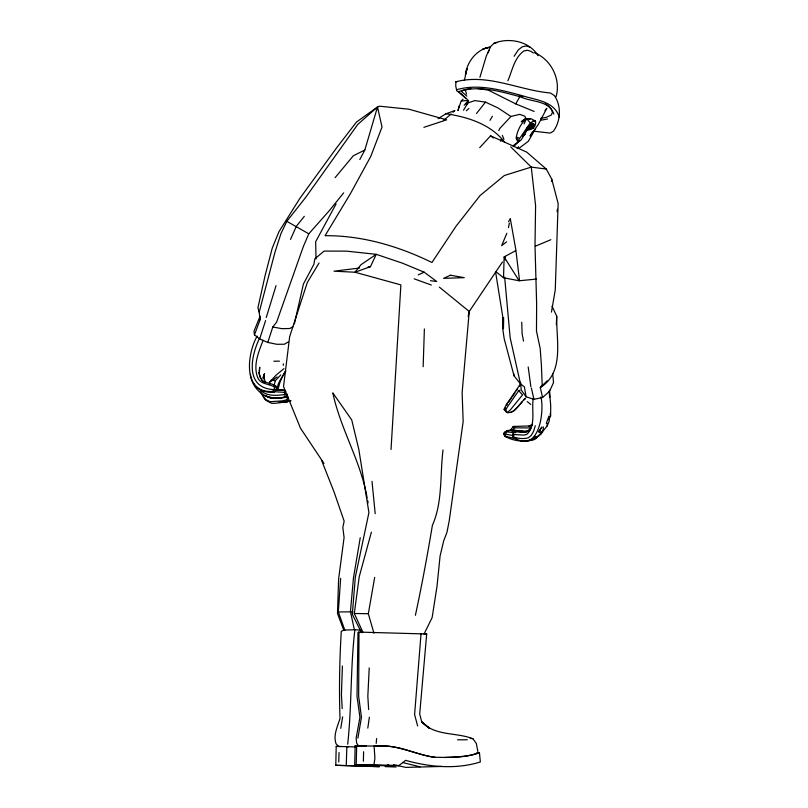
<?xml version="1.0" encoding="UTF-8"?>
<svg xmlns="http://www.w3.org/2000/svg" width="808" height="808" viewBox="0 0 808 808"><rect width="100%" height="100%" fill="white"/><g stroke="black" fill="none" stroke-linecap="round" stroke-linejoin="round"><path stroke-width="1.21" d="M527.604 128.22L529.836 127.341L529.836 126.684L528.937 126.573L526.907 128.179M316.009 258.984L315.675 241.703L336.088 203.899M421.816 721.867L429.533 728.281L421.746 721.948L419.706 713.979L426.685 634.007L358.984 632.088L358.641 696.122L361.459 717.231L357.883 738.189M503.626 317.615L503.424 328.785L503.455 321.13L495.556 271.69M533.644 131.189L550.147 133.088L553.349 131.29C560.813 121.069 561.58 106.111 554.399 95.576L550.369 92.991C518.898 90.264 487.961 73.275 455.853 81.79L455.762 86.224L456.803 90.91L459.762 92.546M388.547 764.489L386.689 765.792L354.702 764.711L355.166 745.804L386.022 746.239L385.345 746.208C402.667 746.36 418.1 755.51 435.138 757.217M354.702 764.711L356.217 764.57L356.681 745.673M363.378 761.207L363.61 751.753M502.909 317.605L502.616 328.018L504.212 338.845L514.039 375.861L520.463 383.82L524.412 386.901L526.038 396.789L533.947 399.314L542.612 397.465L549.662 391.153L553.541 382.517L552.682 373.68M536.472 279.083L519.12 280.77L503.525 277.75L504.121 256.944L515.544 250.722M505.131 260.014L505.242 256.348M338.744 761.954L339.047 752.511M341.461 746.541L336.209 746.4L335.774 765.307L346.248 765.58L346.844 746.683L356.076 746.966M423.15 366.711L424.382 328.977M533.3 398.152C531.24 409.898 536.391 425.543 526.685 434.512L523.503 435.108L513.423 434.441L512.898 436.774C538.229 455.035 544.632 413.746 540.986 396.94M342.39 666.024L341.43 694.658L342.198 708.606M391.032 449.47L400.879 284.901L354.934 272.225L333.987 271.185L359.51 268.034M369.226 667.913L367.832 696.183L368.63 709.586M556.328 324.614L556.732 316.211L552.026 306.252M263.125 340.279C258.641 352.036 252.894 365.075 257.722 377.649C260.499 384.638 269.054 383.487 274.427 387.022L274.286 389.466L272.619 391.405C242.097 393.476 247.218 353.631 257.126 336.098M344.854 630.23L338.33 611.949L340.653 578.316M443.036 449.955C439.875 474.902 442.834 501.869 432.401 525.321C427.361 555.419 421.837 585.457 415.393 615.302M524.806 440.815L527.159 441.178L533.967 439.714L541.057 433.482L547.127 425.988L547.309 423.402M361.014 630.159L354.884 629.765C350.349 667.842 351.854 706.263 347.692 744.219M421.039 633.613L414.605 714.565L417.635 725.968M376.215 743.35L376.629 738.482M464.337 80.457L467.014 68.7L465.418 74.518C467.085 61.57 476.973 48.864 490.355 47.066M277.841 390.042L280.154 381.558L284.769 372.054M557.126 211.676L557.369 209.282M276.932 390.405C277.225 383.032 282.164 377.073 285.86 371.034M551.47 181.477L551.733 179.053L546.259 169.054L526.786 152.156L490.577 135.845L479.72 147.672M263.852 378.76L264.479 373.862L263.135 376.972M463.489 110.221L467.923 102.929L468.216 100.626M362.843 632.098L354.298 613.474L359.227 576.76L371.387 532.119M367.802 728.109L369.367 717.201M356.217 764.57L373.932 764.802L374.902 758.197L374.094 745.895C394.93 743.804 413.666 753.723 433.573 757.237C448.834 757.51 464.994 757.985 479.467 752.834L480.346 761.954C456.126 769.559 429.816 767.176 405.616 760.338L399.011 765.54L386.689 765.792M551.46 312.1L555.258 289.951L558.146 203.535L551.733 179.053M340.764 728.301L342.653 716.837M360.247 537.724L353.46 577.942L350.44 611.636L354.419 629.876M259.186 370.549L259.762 367.236L259.358 373.508L260.509 377.791L262.62 381.184L264.539 382.376M373.942 633.25L368.327 613.737L374.69 577.346M556.096 96.647C561.065 79.194 551.167 59.489 534.482 52.661M508.454 227.603L509.373 223.069M265.59 320.574L259.691 338.936L267.771 342.441L276.78 344.289L284.365 344.238L288.153 342.016M468.155 316.382L469.246 311.474L502.475 261.974M294.375 323.897L303.394 284.062L313.888 264.317L314.817 258.863L324.109 251.086L346.46 251.137L376.245 254.328L402.495 263.186L424.17 272.185L436.704 281.497L430.452 280.709M532.24 125.331L532.704 123.301M458.045 110.332L461.095 101.121L463.014 99.182M458.005 110.534L459.207 105.858M265.61 382.457L263.58 377.306L264.479 373.862M274.104 385.285L275.397 380.548L280.8 374.922M479.912 77.326L486.386 55.803L489.355 49.934M359.802 159.56L364.832 150.005L377.508 106.999L379.538 106.191L408.858 109.191L446.642 119.837L423.887 127.331M500.627 141.107L501.192 139.218M266.256 317.483L276.053 285.658M535.31 425.745L533.583 431.331L531.28 435.371L528.351 437.815C523.301 439.188 517.776 438.522 512.898 436.774L513.221 432.462C518.251 430.129 523.655 432.421 528.816 430.957L530.523 429.412M250.389 374.306C252.227 390.628 268.741 402.839 284.608 396.738L285.224 394.748L284.285 392.314L272.346 391.607M267.771 342.441L272.811 326.988L276.619 322.109L303.384 246.44L308.787 233.815L329.169 210.848L343.663 192.87M514.858 438.532L515.08 437.845M549.117 419.665L550.5 415.726L550.147 413.646M546.349 423.321L548.955 416.08L549.117 421.372L547.127 425.988M507.879 80.76C512.302 70.579 514.312 57.711 523.938 50.924L527.472 50.268L530.917 51.308L533.421 53.035M259.691 338.936L254.459 334.876L260.075 319.746L260.065 316.251M259.54 338.239C249.783 358.54 245.167 390.052 276.376 389.618L276.306 386.446C272.215 382.952 266.286 383.598 262.085 380.326L259.944 376.972L258.701 372.135M526.957 128.462L529.836 127.341L530.593 125.331L531.967 126.139L532.735 125.543L531.179 122.998L532.795 124.705L531.916 126.119L532.795 124.705M506.727 405.414L507.505 403.465M259.631 317.322L253.975 331.32L254.459 334.876M506.828 233.26L501.657 245.662L506.576 241.834M466.66 104.727L468.054 101.465M518.231 140.582L530.341 122.776L533.492 121.23L535.613 121.927L535.361 120.978L531.098 118.766L526.594 118.544L525.099 118.624L521.241 121.806L526.594 118.544L530.321 119.14M529.078 128.846L531.856 128.3L533.896 126.371L534.371 124.361L532.977 123.412L530.583 124.311L521.251 139.824L519.766 140.986L517.15 140.814L517.11 137.249L519.271 138.239M290.506 239.4L296.273 226.422L304.313 216.322M531.29 425.917L529.563 429.624L527.058 431.846L524.139 432.411L516.383 431.826L513.221 432.462L513.423 434.441M487.668 53.035L490.739 46.47L494.001 43.309C508.99 37.158 529.503 41.238 538.047 55.712M370.448 266.69L376.245 254.328L360.994 264.701L354.934 272.225L370.448 266.69L368.014 266.994M260.368 391.92L264.721 399.061L270.084 401.707L282.406 400.869L286.658 399.809L287.86 397.263L287.345 395.213M530.856 428.513C523.342 436.754 510.565 425.069 503.606 433.492L504.778 436.138C515.706 442.562 531.765 443.612 541.138 433.694L543.36 429.028L543.259 426.897M546.259 169.054L531.27 167.105L504.384 175.488L480.104 195.526L455.975 226.321L431.937 262.489C398.768 246.258 362.216 235.391 325.058 235.694L350.278 193.92L370.821 156.308L382.022 127.028L377.508 106.999L357.732 124.462L305.656 197.425L286.82 221.321L280.921 233.684L275.023 251.995L259.196 312.191L260.075 319.746M524.038 123.907L526.594 118.544L529.654 122.19M498.788 130.593L499.809 128.492L510.929 116.463L519.746 114.352L524.857 116.211L526.26 119.382M424.099 633.927L432.129 617.605L437.017 586.234L440.087 555.995L443.683 540.895L446.996 532.139L449.208 520.908L463.166 421.544L462.125 392.688L469.246 311.474L439.33 287.103M466.256 104.939L468.064 101.293M525.442 398.324C519.726 402.889 515.868 413.171 507.333 412.656L505.677 410.08L507.131 407.333L518.696 390.698L519.948 390.203M508.565 221.715L510.282 218.534L515.868 249.884L519.443 279.932M535.654 128.452L528.371 141.259L518.807 148.45M528.028 127.381L523.544 134.694M525.907 129.532L529.947 129.129L527.068 129.947L525.907 129.532C531.31 131.209 536.956 126.533 535.361 120.978L532.967 120.564M477.548 88.496L488.264 90.102L515.696 103.878L519.837 96.657M531.916 126.119L532.644 124.887M489.981 120.342L492.415 116.261M532.422 132.017L530.028 136.027L538.36 124.371L546.824 108.242L544.996 110.666M538.724 432.179L541.885 427.028L539.502 430.411L540.865 431.24M516.352 390.86L517.645 388.88M514.11 56.277L518.342 49.854L522.322 46.773L526.149 46.005L529.826 47.036M512.373 396.789L515.029 392.829M512.403 431.522L511.222 429.331L513.211 426.462L529.725 425.937L532.523 424.089M517.16 148.632L518.504 146.703M511.222 429.331L512.706 430.129L514.322 427.826L529.907 427.957M515.464 432.694L505.162 431.785L506.121 434.27L504.778 436.138L516.302 438.956M519.605 386.002L520.928 384.184M510.929 116.463L498.001 107.939L485.477 102.131L476.518 113.474M508.212 402.515L511.706 397.768M528.785 125.866L530.583 124.311M525.675 131.26L527.008 129.593L529.947 129.129M335.098 177.669L353.338 155.752L364.832 150.005M525.513 131.371L527.008 129.593L525.362 131.411M520.312 384.164L506.172 404.828L504.091 409.353L506.424 412.171L507.333 412.656L510.535 409.676L522.564 394.849L518.696 390.698M505.616 432.28L507.05 430.614L512.807 430.543L521.837 431.947M464.196 105.192L468.519 100.374L461.812 100.97M522.301 401.758L514.05 410.727L510.777 412.464M269.569 384.659L269.539 382.285L275.871 375.336L283.972 368.61M505.333 408.03L504.091 409.353L505.677 410.08M524.099 399.889L525.523 398.415M526.594 118.544C520.726 123.432 517.342 130.724 516.11 138.168L516.726 139.39M547.157 380.81L540.279 387.547L542.612 397.465M513.625 146.591L519.968 140.461L512.999 145.834M525.614 131.31L527.068 129.947M451.207 113.958L443.976 120.059M453.036 112.272L454.864 110.595L445.955 113.777L438.057 118.665M542.724 431.997L535.26 438.865L529.301 440.33M466.337 110.767L468.903 108.494M532.573 438.966L535.805 436.259M262.691 378.013L263.58 377.306M377.508 106.999L356.51 122.028L336.552 147.935L299.96 198.223L278.942 231.714L272.266 248.107L265.196 275.205L257.944 307.656L259.004 311.959M269.539 382.285L277.073 376.942M532.462 424.867L530.826 426.018L528.806 426.22M477.376 753.066C467.276 757.116 455.661 756.803 444.854 757.54M284.285 392.314L285.769 391.365M522.443 136.39L523.695 135.603M506.939 430.735L503.606 433.492L506.364 437.239M529.836 127.341L531.967 126.139L530.21 126.25L531.29 126.482L530.593 125.331M532.644 126.472L533.502 126.018L531.856 128.3L530.109 126.997M292.93 326.816L289.769 328.502L281.901 328.674L272.811 326.988M418.291 274.861L424.17 272.185M535.714 246.056L550.854 239.703M466.388 89.213L462.105 90.668L461.822 91.819L466.852 96.112M467.923 102.929L474.862 100.596L485.477 102.131M274.427 387.022L276.306 386.446L275.69 386.83L273.538 385.315M456.571 89.739C478.235 83.416 501.283 90.072 522.392 95.718C535.967 100.192 554.237 100.909 559.257 117.12M287.234 394.142C277.78 395.556 265.458 397.304 258.924 388.517M279.326 402.384C308.515 397.647 274.346 404.555 271.326 403.182L265.832 400.273L263.317 395.9M488.648 47.48L482.881 49.015L490.466 47.056M358.984 632.088L358.005 632.351L357.005 696.294L359.934 717.302L356.116 738.28L356.712 743.34L358.611 745.895L366.388 745.804M494.001 43.309L497.344 42.481M286.87 395.395L286.961 396.809C279.942 398.677 272.054 398.536 265.347 395.607M540.734 118.392L546.147 117.372L551.137 115.15L552.5 112.433L551.329 109.373L548.743 106.141L545.329 103.828M540.774 120.23L547.582 118.988M467.519 89.032L470.892 88.486M441.814 766.438L405.959 767.398L393.425 764.772M424.271 634.209L426.685 634.007M370.67 765.57L358.005 765.954M455.853 81.79L457.106 81.689M287.86 397.263L270.973 398.415L266.286 396.364M338.33 611.949L352.823 611.828M354.884 629.765L344.228 630.038L341.279 631.27C339.572 660.338 338.996 689.446 340.017 718.484C337.562 726.533 333.027 735.33 336.057 743.804L338.704 746.481M527.382 431.512L512.706 430.129M530.816 124.109L531.704 124.099L532.735 125.543L531.583 125.674M273.831 361.206L279.437 361.166M457.581 739.805L467.327 739.754M507.05 430.614L513.252 430.179L526.018 431.937M354.298 613.474L368.327 613.737M276.427 389.719L285.375 390.618M279.103 402.142L284.032 402.243L289.052 401.192L285.85 402.475L279.921 402.334M270.902 380.416L275.397 380.548L272.033 380.083M339.229 746.461L348.45 746.744M373.932 764.802L399.011 765.54M275.881 389.739L283.558 389.911L285.547 390.618M284.608 396.738L286.961 396.809M346.248 765.58L379.386 766.671L335.774 765.307M385.163 766.61L396.092 766.994M336.209 746.4L338.441 746.481M355.166 745.804L358.51 746.006M445.955 113.777C467.499 116.837 491.092 124.321 504.748 142.359M470.226 738.391L472.922 738.734L476.356 743.562L477.851 751.44M477.033 752.511L479.467 752.834M513.999 435.694L506.121 434.27M419.897 766.802L402.536 762.489M514.908 426.927L513.211 426.462L514.322 427.826M519.241 95.687L522.806 96.788M472.922 738.734C456.025 732.068 435.148 736.381 421.604 721.837M414.181 278.821L431.31 285.042M515.696 103.878L534.159 111.453M286.658 399.809L289.042 400.839M319.049 263.044L307.333 282.446L289.678 336.572L283.547 386.527L300.455 428.159L323.968 463.449M286.82 221.321L308.787 233.815M272.619 391.405L273.962 392.234L276.376 389.618L275.983 389.204M532.765 127.553L533.502 128.048M490.577 135.845L493.425 137.996M496.142 271.892L503.525 277.75M527.27 401.596L530.775 404.434M427.957 726.988L429.533 728.281M467.287 99.313L459.146 92.688L459.156 91.425C479.265 84.981 500.95 91.627 520.605 96.879C531.28 102.192 549.723 100.313 553.834 114.12M460.59 93.263L466.075 98.627M510.717 146.864L531.27 167.105L535.593 205.656L534.997 245.349L536.633 303.717L536.482 331.129L540.178 348.46L541.39 364.883L542.178 384.699L540.279 387.547C564.731 372.316 556.106 340.36 556.732 316.211M538.683 431.038L541.138 433.694M526.038 396.789L521.251 390.001L520.504 382.265M253.308 382.931C256.974 390.294 266.297 392.951 273.962 392.234L273.922 391.183M504.121 256.944L519.12 280.77M361.58 632.765L352.308 614.292L355.338 576.993L368.923 512.585L358.823 449.46L351.733 419.948L332.805 392.87C340.511 429.22 360.863 461.216 367.135 497.95M502.344 135.421L503.95 139.34M321.412 459.904L334.169 492.234L344.158 521.15L342.834 527.382L344.077 537.593L338.603 579.033L337.491 613.464L343.834 630.462M531.411 388.173L533.947 399.314M465.418 89.779L466.448 94.071M520.463 383.82L510.151 337.714L504.647 277.154M367.63 500.394L368.125 502.839M523.503 341.138L522.079 333.421L521.756 322.251M528.19 366.963L530.876 386.81M513.736 373.569L514.039 375.861M372.003 481.326L375.195 513.686M549.511 391.91L550.702 405.343L550.632 416.272M549.228 391.274L549.622 397.405L549.531 390.153M283.305 363.822L283.315 365.307M524.927 134.471L522.958 135.481L524.927 134.471M450.44 275.225L443.572 278.356L464.226 277.659L450.44 275.225"/></g></svg>
